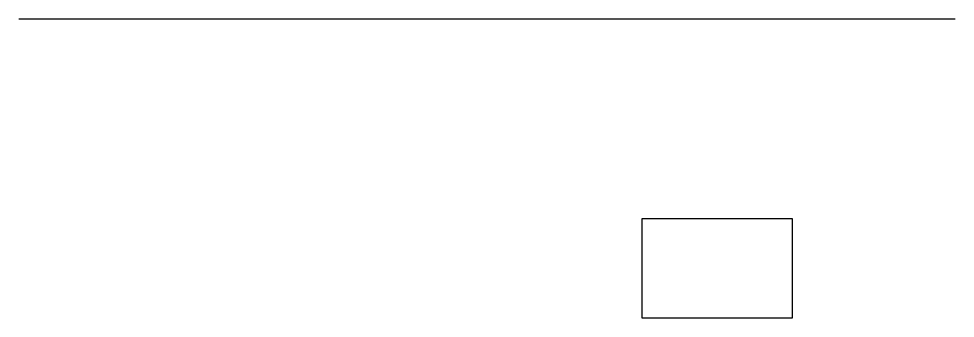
# Model space of a CAD drawing. Header units: millimetres. Extents: x -2 to 73, y -24 to 0.
import ezdxf

# ---------------------------------------------------------------- set-up
doc = ezdxf.new("R2010")
doc.units = ezdxf.units.MM
doc.layers.get('0').update_dxf_attribs({"linetype": 'CONTINUOUS'})

msp = doc.modelspace()

# ---------------------------------------------------------------- linework, layer by layer
msp.add_line((-2, 0), (73, 0))
msp.add_lwpolyline([(59.927, -24), (47.927, -24), (47.927, -16), (59.927, -16)], close=True)

doc.saveas('drawing.dxf')
